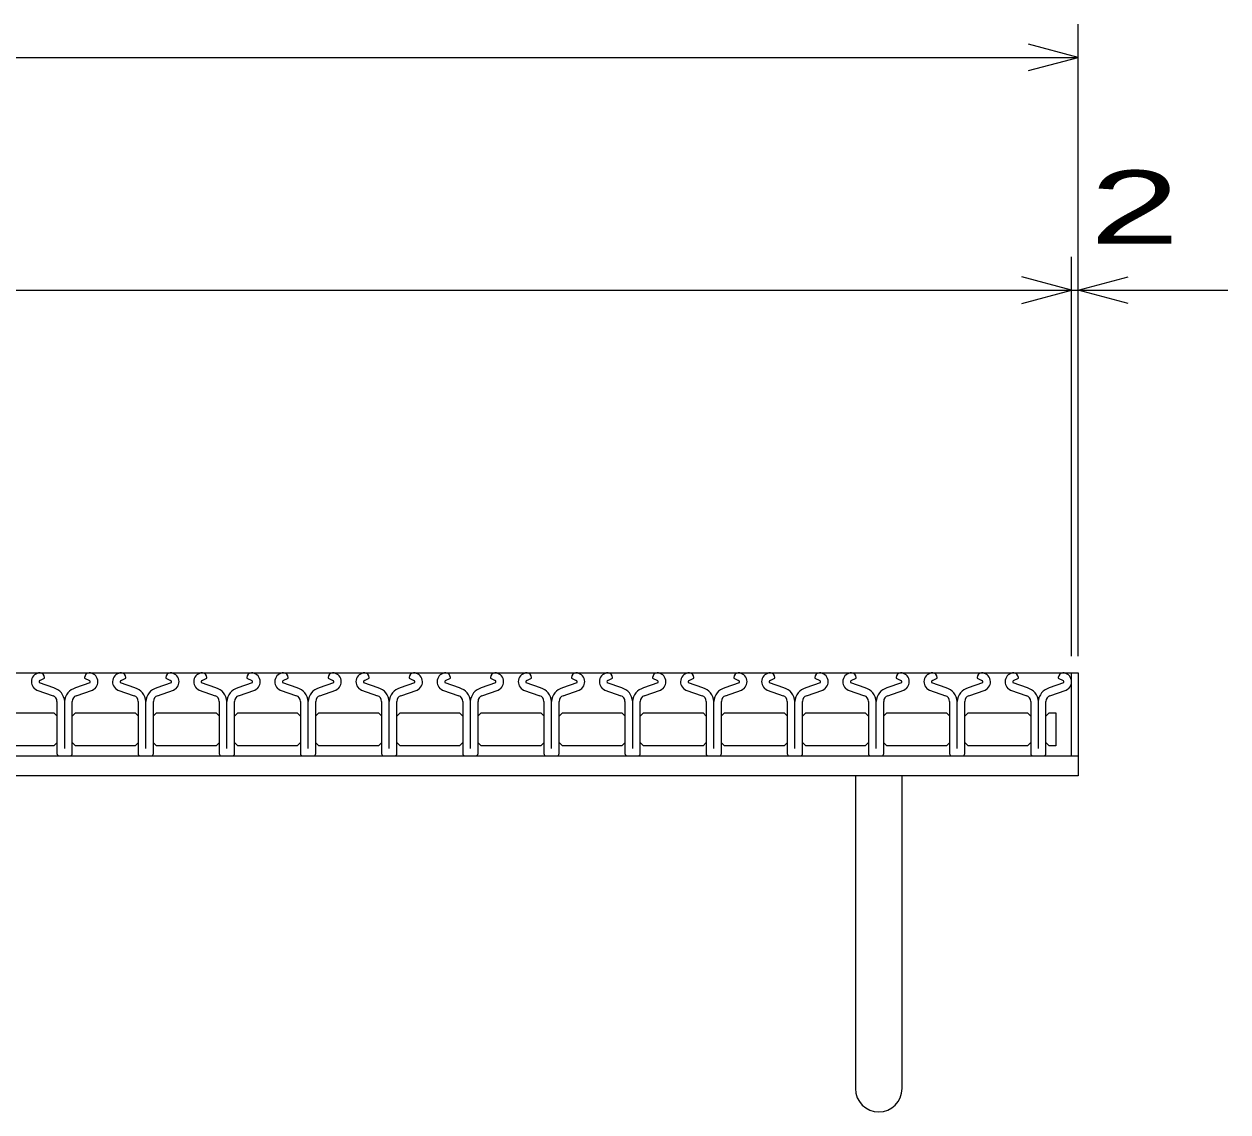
# Model space of a CAD drawing. Units: millimetres, scale not verified. Extents: x -1820 to 1731, y -1282 to 1054.
# Drawn here: x -738 to -376, y -594 to -267 of the extents above; entities that cross this region are included whole.
import ezdxf
from ezdxf.enums import TextEntityAlignment as Align

# ---------------------------------------------------------------- set-up
doc = ezdxf.new("R2010")
doc.units = ezdxf.units.MM
doc.header["$LTSCALE"] = 10
for name, color, linetype, lineweight in [('16', 3, 'Continuous', 25), ('19', 6, 'Continuous', 25), ('22', 2, 'Continuous', 25)]:
    doc.layers.add(name, color=color, linetype=linetype, lineweight=lineweight)
doc.styles.add('ベクトル', font='')
doc.styles.get('ベクトル').set_extended_font_data('ベクトル')

msp = doc.modelspace()

# ---------------------------------------------------------------- linework, layer by layer
at = {"layer": '16'}
for p, q in [((-1419, -462), (-423, -462)), ((-423, -487), (-423, -462)), ((-729.1, -466.53), (-733.42, -465.01)), ((-733.26, -464.31), (-731.82, -463.61)), ((-731.82, -463.61), (-731.82, -463.38)), ((-718.2, -465.01), (-722.52, -466.53)), ((-719.8, -463.38), (-719.8, -463.61)), ((-719.8, -463.61), (-718.36, -464.31)), ((-704.7, -466.53), (-709.02, -465.01)), ((-708.86, -464.31), (-707.42, -463.61)), ((-707.42, -463.61), (-707.42, -463.38)), ((-693.8, -465.01), (-698.12, -466.53)), ((-695.4, -463.38), (-695.4, -463.61)), ((-695.4, -463.61), (-693.96, -464.31)), ((-680.3, -466.53), (-684.62, -465.01)), ((-684.46, -464.31), (-683.02, -463.61)), ((-683.02, -463.61), (-683.02, -463.38)), ((-669.4, -465.01), (-673.72, -466.53)), ((-671, -463.38), (-671, -463.61)), ((-671, -463.61), (-669.56, -464.31)), ((-655.9, -466.53), (-660.22, -465.01)), ((-660.06, -464.31), (-658.62, -463.61)), ((-658.62, -463.61), (-658.62, -463.38)), ((-645, -465.01), (-649.32, -466.53)), ((-646.6, -463.38), (-646.6, -463.61)), ((-646.6, -463.61), (-645.16, -464.31)), ((-631.5, -466.53), (-635.82, -465.01)), ((-635.66, -464.31), (-634.22, -463.61)), ((-634.22, -463.61), (-634.22, -463.38)), ((-620.6, -465.01), (-624.92, -466.53)), ((-622.2, -463.38), (-622.2, -463.61)), ((-622.2, -463.61), (-620.76, -464.31)), ((-607.1, -466.53), (-611.42, -465.01)), ((-611.26, -464.31), (-609.82, -463.61)), ((-609.82, -463.61), (-609.82, -463.38)), ((-596.2, -465.01), (-600.52, -466.53)), ((-597.8, -463.38), (-597.8, -463.61)), ((-597.8, -463.61), (-596.36, -464.31)), ((-582.7, -466.53), (-587.02, -465.01)), ((-586.86, -464.31), (-585.42, -463.61)), ((-585.42, -463.61), (-585.42, -463.38)), ((-571.8, -465.01), (-576.12, -466.53)), ((-573.4, -463.38), (-573.4, -463.61)), ((-573.4, -463.61), (-571.96, -464.31)), ((-558.3, -466.53), (-562.62, -465.01)), ((-562.46, -464.31), (-561.02, -463.61)), ((-561.02, -463.61), (-561.02, -463.38)), ((-547.4, -465.01), (-551.72, -466.53)), ((-549, -463.38), (-549, -463.61)), ((-549, -463.61), (-547.56, -464.31)), ((-533.9, -466.53), (-538.22, -465.01)), ((-538.06, -464.31), (-536.62, -463.61)), ((-536.62, -463.61), (-536.62, -463.38)), ((-523, -465.01), (-527.32, -466.53)), ((-524.6, -463.38), (-524.6, -463.61)), ((-524.6, -463.61), (-523.16, -464.31)), ((-509.5, -466.53), (-513.82, -465.01)), ((-513.66, -464.31), (-512.22, -463.61)), ((-512.22, -463.61), (-512.22, -463.38)), ((-498.6, -465.01), (-502.92, -466.53)), ((-500.2, -463.38), (-500.2, -463.61)), ((-500.2, -463.61), (-498.76, -464.31)), ((-485.1, -466.53), (-489.42, -465.01)), ((-489.26, -464.31), (-487.82, -463.61)), ((-487.82, -463.61), (-487.82, -463.38)), ((-474.2, -465.01), (-478.52, -466.53)), ((-475.8, -463.38), (-475.8, -463.61)), ((-475.8, -463.61), (-474.36, -464.31)), ((-460.7, -466.53), (-465.02, -465.01)), ((-464.86, -464.31), (-463.42, -463.61)), ((-463.42, -463.61), (-463.42, -463.38)), ((-449.8, -465.01), (-454.12, -466.53)), ((-451.4, -463.38), (-451.4, -463.61)), ((-451.4, -463.61), (-449.96, -464.31)), ((-436.3, -466.53), (-440.62, -465.01)), ((-440.46, -464.31), (-439.02, -463.61)), ((-439.02, -463.61), (-439.02, -463.38)), ((-425.4, -465.01), (-429.72, -466.53)), ((-427, -463.38), (-427, -463.61)), ((-427, -463.61), (-425.56, -464.31)), ((-734.18, -467.18), (-729.31, -468.89)), ((-728.11, -470.59), (-728.11, -486.31)), ((-723.51, -486.31), (-723.51, -470.59)), ((-722.31, -468.89), (-717.44, -467.18)), ((-709.78, -467.18), (-704.91, -468.89)), ((-703.71, -470.59), (-703.71, -486.31)), ((-699.11, -486.31), (-699.11, -470.59)), ((-697.91, -468.89), (-693.04, -467.18)), ((-685.38, -467.18), (-680.51, -468.89)), ((-679.31, -470.59), (-679.31, -486.31)), ((-674.71, -486.31), (-674.71, -470.59)), ((-673.51, -468.89), (-668.64, -467.18)), ((-660.98, -467.18), (-656.11, -468.89)), ((-654.91, -470.59), (-654.91, -486.31)), ((-650.31, -486.31), (-650.31, -470.59)), ((-649.11, -468.89), (-644.24, -467.18)), ((-636.58, -467.18), (-631.71, -468.89)), ((-630.51, -470.59), (-630.51, -486.31)), ((-625.91, -486.31), (-625.91, -470.59)), ((-624.71, -468.89), (-619.84, -467.18)), ((-612.18, -467.18), (-607.31, -468.89)), ((-606.11, -470.59), (-606.11, -486.31)), ((-601.51, -486.31), (-601.51, -470.59)), ((-600.31, -468.89), (-595.44, -467.18)), ((-587.78, -467.18), (-582.91, -468.89)), ((-581.71, -470.59), (-581.71, -486.31)), ((-577.11, -486.31), (-577.11, -470.59)), ((-575.91, -468.89), (-571.04, -467.18)), ((-563.38, -467.18), (-558.51, -468.89)), ((-557.31, -470.59), (-557.31, -486.31)), ((-552.71, -486.31), (-552.71, -470.59)), ((-551.51, -468.89), (-546.64, -467.18)), ((-538.98, -467.18), (-534.11, -468.89)), ((-532.91, -470.59), (-532.91, -486.31)), ((-528.31, -486.31), (-528.31, -470.59)), ((-527.11, -468.89), (-522.24, -467.18)), ((-514.58, -467.18), (-509.71, -468.89)), ((-508.51, -470.59), (-508.51, -486.31)), ((-503.91, -486.31), (-503.91, -470.59)), ((-502.71, -468.89), (-497.84, -467.18)), ((-490.18, -467.18), (-485.31, -468.89)), ((-484.11, -470.59), (-484.11, -486.31)), ((-479.51, -486.31), (-479.51, -470.59)), ((-478.31, -468.89), (-473.44, -467.18)), ((-465.78, -467.18), (-460.91, -468.89)), ((-459.71, -470.59), (-459.71, -486.31)), ((-455.11, -486.31), (-455.11, -470.59)), ((-453.91, -468.89), (-449.04, -467.18)), ((-441.38, -467.18), (-436.51, -468.89)), ((-435.31, -470.59), (-435.31, -486.31)), ((-430.71, -486.31), (-430.71, -470.59)), ((-429.51, -468.89), (-424.64, -467.18)), ((-746.95, -474), (-729.05, -474)), ((-729.05, -474), (-728.05, -475)), ((-725.8, -484.71), (-725.8, -470.64)), ((-723.55, -475), (-722.55, -474)), ((-722.55, -474), (-704.65, -474)), ((-704.65, -474), (-703.65, -475)), ((-701.4, -484.71), (-701.4, -470.64)), ((-699.15, -475), (-698.15, -474)), ((-698.15, -474), (-680.25, -474)), ((-680.25, -474), (-679.25, -475)), ((-677, -484.71), (-677, -470.64)), ((-674.75, -475), (-673.75, -474)), ((-673.75, -474), (-655.85, -474)), ((-655.85, -474), (-654.85, -475)), ((-652.6, -484.71), (-652.6, -470.64)), ((-650.35, -475), (-649.35, -474)), ((-649.35, -474), (-631.45, -474)), ((-631.45, -474), (-630.45, -475)), ((-628.2, -484.71), (-628.2, -470.64)), ((-625.95, -475), (-624.95, -474)), ((-624.95, -474), (-607.05, -474)), ((-607.05, -474), (-606.05, -475)), ((-603.8, -484.71), (-603.8, -470.64)), ((-601.55, -475), (-600.55, -474)), ((-600.55, -474), (-582.65, -474)), ((-582.65, -474), (-581.65, -475)), ((-579.4, -484.71), (-579.4, -470.64)), ((-577.15, -475), (-576.15, -474)), ((-576.15, -474), (-558.25, -474)), ((-558.25, -474), (-557.25, -475)), ((-555, -484.71), (-555, -470.64)), ((-552.75, -475), (-551.75, -474)), ((-551.75, -474), (-533.85, -474)), ((-533.85, -474), (-532.85, -475)), ((-530.6, -484.71), (-530.6, -470.64)), ((-528.35, -475), (-527.35, -474)), ((-527.35, -474), (-509.45, -474)), ((-509.45, -474), (-508.45, -475)), ((-506.2, -484.71), (-506.2, -470.64)), ((-503.95, -475), (-502.95, -474)), ((-502.95, -474), (-485.05, -474)), ((-485.05, -474), (-484.05, -475)), ((-481.8, -484.71), (-481.8, -470.64)), ((-479.55, -475), (-478.55, -474)), ((-478.55, -474), (-460.65, -474)), ((-460.65, -474), (-459.65, -475)), ((-457.4, -484.71), (-457.4, -470.64)), ((-455.15, -475), (-454.15, -474)), ((-454.15, -474), (-436.25, -474)), ((-436.25, -474), (-435.25, -475)), ((-433, -484.71), (-433, -470.64)), ((-430.75, -475), (-429.75, -474)), ((-429.75, -474), (-427.75, -474)), ((-427.75, -474), (-427.75, -484)), ((-729.05, -484), (-746.95, -484)), ((-728.05, -483), (-729.05, -484)), ((-722.55, -484), (-723.55, -483)), ((-704.65, -484), (-722.55, -484)), ((-703.65, -483), (-704.65, -484)), ((-698.15, -484), (-699.15, -483)), ((-680.25, -484), (-698.15, -484)), ((-679.25, -483), (-680.25, -484)), ((-673.75, -484), (-674.75, -483)), ((-655.85, -484), (-673.75, -484)), ((-654.85, -483), (-655.85, -484)), ((-649.35, -484), (-650.35, -483)), ((-631.45, -484), (-649.35, -484)), ((-630.45, -483), (-631.45, -484)), ((-624.95, -484), (-625.95, -483)), ((-607.05, -484), (-624.95, -484)), ((-606.05, -483), (-607.05, -484)), ((-600.55, -484), (-601.55, -483)), ((-582.65, -484), (-600.55, -484)), ((-581.65, -483), (-582.65, -484)), ((-576.15, -484), (-577.15, -483)), ((-558.25, -484), (-576.15, -484)), ((-557.25, -483), (-558.25, -484)), ((-551.75, -484), (-552.75, -483)), ((-533.85, -484), (-551.75, -484)), ((-532.85, -483), (-533.85, -484)), ((-527.35, -484), (-528.35, -483)), ((-509.45, -484), (-527.35, -484)), ((-508.45, -483), (-509.45, -484)), ((-502.95, -484), (-503.95, -483)), ((-485.05, -484), (-502.95, -484)), ((-484.05, -483), (-485.05, -484)), ((-478.55, -484), (-479.55, -483)), ((-460.65, -484), (-478.55, -484)), ((-459.65, -483), (-460.65, -484)), ((-454.15, -484), (-455.15, -483)), ((-436.25, -484), (-454.15, -484)), ((-435.25, -483), (-436.25, -484)), ((-429.75, -484), (-430.75, -483)), ((-427.75, -484), (-429.75, -484)), ((-1419, -487), (-423, -487)), ((-727.41, -487.01), (-724.21, -487.01)), ((-703.01, -487.01), (-699.81, -487.01)), ((-678.61, -487.01), (-675.41, -487.01)), ((-654.21, -487.01), (-651.01, -487.01)), ((-629.81, -487.01), (-626.61, -487.01)), ((-605.41, -487.01), (-602.21, -487.01)), ((-581.01, -487.01), (-577.81, -487.01)), ((-556.61, -487.01), (-553.41, -487.01)), ((-532.21, -487.01), (-529.01, -487.01)), ((-507.81, -487.01), (-504.61, -487.01)), ((-483.41, -487.01), (-480.21, -487.01)), ((-459.01, -487.01), (-455.81, -487.01)), ((-434.61, -487.01), (-431.41, -487.01))]:
    msp.add_line(p, q, dxfattribs=at)
for centre, radius, start, end in [((-733.11, -464.7), 2.7, 90.98, 246.68), ((-733.27, -463.45), 1.45, 2.5, 85.55), ((-718.35, -463.45), 1.45, 94.45, 177.5), ((-718.51, -464.7), 2.7, 293.32, 89.02), ((-708.71, -464.7), 2.7, 90.98, 246.68), ((-708.87, -463.45), 1.45, 2.5, 85.55), ((-693.95, -463.45), 1.45, 94.45, 177.5), ((-694.11, -464.7), 2.7, 293.32, 89.02), ((-684.31, -464.7), 2.7, 90.98, 246.68), ((-684.47, -463.45), 1.45, 2.5, 85.55), ((-669.55, -463.45), 1.45, 94.45, 177.5), ((-669.71, -464.7), 2.7, 293.32, 89.02), ((-659.91, -464.7), 2.7, 90.98, 246.68), ((-660.07, -463.45), 1.45, 2.5, 85.55), ((-645.15, -463.45), 1.45, 94.45, 177.5), ((-645.31, -464.7), 2.7, 293.32, 89.02), ((-635.51, -464.7), 2.7, 90.98, 246.68), ((-635.67, -463.45), 1.45, 2.5, 85.55), ((-620.75, -463.45), 1.45, 94.45, 177.5), ((-620.91, -464.7), 2.7, 293.32, 89.02), ((-611.11, -464.7), 2.7, 90.98, 246.68), ((-611.27, -463.45), 1.45, 2.5, 85.55), ((-596.35, -463.45), 1.45, 94.45, 177.5), ((-596.51, -464.7), 2.7, 293.32, 89.02), ((-586.71, -464.7), 2.7, 90.98, 246.68), ((-586.87, -463.45), 1.45, 2.5, 85.55), ((-571.95, -463.45), 1.45, 94.45, 177.5), ((-572.11, -464.7), 2.7, 293.32, 89.02), ((-562.31, -464.7), 2.7, 90.98, 246.68), ((-562.47, -463.45), 1.45, 2.5, 85.55), ((-547.55, -463.45), 1.45, 94.45, 177.5), ((-547.71, -464.7), 2.7, 293.32, 89.02), ((-537.91, -464.7), 2.7, 90.98, 246.68), ((-538.07, -463.45), 1.45, 2.5, 85.55), ((-523.15, -463.45), 1.45, 94.45, 177.5), ((-523.31, -464.7), 2.7, 293.32, 89.02), ((-513.51, -464.7), 2.7, 90.98, 246.68), ((-513.67, -463.45), 1.45, 2.5, 85.55), ((-498.75, -463.45), 1.45, 94.45, 177.5), ((-498.91, -464.7), 2.7, 293.32, 89.02), ((-489.11, -464.7), 2.7, 90.98, 246.68), ((-489.27, -463.45), 1.45, 2.5, 85.55), ((-474.35, -463.45), 1.45, 94.45, 177.5), ((-474.51, -464.7), 2.7, 293.32, 89.02), ((-464.71, -464.7), 2.7, 90.98, 246.68), ((-464.87, -463.45), 1.45, 2.5, 85.55), ((-449.95, -463.45), 1.45, 94.45, 177.5), ((-450.11, -464.7), 2.7, 293.32, 89.02), ((-440.31, -464.7), 2.7, 90.98, 246.68), ((-440.47, -463.45), 1.45, 2.5, 85.55), ((-425.55, -463.45), 1.45, 94.45, 177.5), ((-425.71, -464.7), 2.7, 293.32, 89.02), ((-733.09, -464.72), 0.44, 111.91, 222.33), ((-730.39, -470.94), 4.6, 3.78, 73.7), ((-721.23, -470.94), 4.6, 106.3, 176.22), ((-718.53, -464.72), 0.44, 317.67, 68.09), ((-708.69, -464.72), 0.44, 111.91, 222.33), ((-705.99, -470.94), 4.6, 3.78, 73.7), ((-696.83, -470.94), 4.6, 106.3, 176.22), ((-694.13, -464.72), 0.44, 317.67, 68.09), ((-684.29, -464.72), 0.44, 111.91, 222.33), ((-681.59, -470.94), 4.6, 3.78, 73.7), ((-672.43, -470.94), 4.6, 106.3, 176.22), ((-669.73, -464.72), 0.44, 317.67, 68.09), ((-659.89, -464.72), 0.44, 111.91, 222.33), ((-657.19, -470.94), 4.6, 3.78, 73.7), ((-648.03, -470.94), 4.6, 106.3, 176.22), ((-645.33, -464.72), 0.44, 317.67, 68.09), ((-635.49, -464.72), 0.44, 111.91, 222.33), ((-632.79, -470.94), 4.6, 3.78, 73.7), ((-623.63, -470.94), 4.6, 106.3, 176.22), ((-620.93, -464.72), 0.44, 317.67, 68.09), ((-611.09, -464.72), 0.44, 111.91, 222.33), ((-608.39, -470.94), 4.6, 3.78, 73.7), ((-599.23, -470.94), 4.6, 106.3, 176.22), ((-596.53, -464.72), 0.44, 317.67, 68.09), ((-586.69, -464.72), 0.44, 111.91, 222.33), ((-583.99, -470.94), 4.6, 3.78, 73.7), ((-574.83, -470.94), 4.6, 106.3, 176.22), ((-572.13, -464.72), 0.44, 317.67, 68.09), ((-562.29, -464.72), 0.44, 111.91, 222.33), ((-559.59, -470.94), 4.6, 3.78, 73.7), ((-550.43, -470.94), 4.6, 106.3, 176.22), ((-547.73, -464.72), 0.44, 317.67, 68.09), ((-537.89, -464.72), 0.44, 111.91, 222.33), ((-535.19, -470.94), 4.6, 3.78, 73.7), ((-526.03, -470.94), 4.6, 106.3, 176.22), ((-523.33, -464.72), 0.44, 317.67, 68.09), ((-513.49, -464.72), 0.44, 111.91, 222.33), ((-510.79, -470.94), 4.6, 3.78, 73.7), ((-501.63, -470.94), 4.6, 106.3, 176.22), ((-498.93, -464.72), 0.44, 317.67, 68.09), ((-489.09, -464.72), 0.44, 111.91, 222.33), ((-486.39, -470.94), 4.6, 3.78, 73.7), ((-477.23, -470.94), 4.6, 106.3, 176.22), ((-474.53, -464.72), 0.44, 317.67, 68.09), ((-464.69, -464.72), 0.44, 111.91, 222.33), ((-461.99, -470.94), 4.6, 3.78, 73.7), ((-452.83, -470.94), 4.6, 106.3, 176.22), ((-450.13, -464.72), 0.44, 317.67, 68.09), ((-440.29, -464.72), 0.44, 111.91, 222.33), ((-437.59, -470.94), 4.6, 3.78, 73.7), ((-428.43, -470.94), 4.6, 106.3, 176.22), ((-425.73, -464.72), 0.44, 317.67, 68.09), ((-729.91, -470.59), 1.8, 0, 70.58), ((-721.71, -470.59), 1.8, 109.42, 180), ((-705.51, -470.59), 1.8, 0, 70.58), ((-697.31, -470.59), 1.8, 109.42, 180), ((-681.11, -470.59), 1.8, 0, 70.58), ((-672.91, -470.59), 1.8, 109.42, 180), ((-656.71, -470.59), 1.8, 0, 70.58), ((-648.51, -470.59), 1.8, 109.42, 180), ((-632.31, -470.59), 1.8, 0, 70.58), ((-624.11, -470.59), 1.8, 109.42, 180), ((-607.91, -470.59), 1.8, 0, 70.58), ((-599.71, -470.59), 1.8, 109.42, 180), ((-583.51, -470.59), 1.8, 0, 70.58), ((-575.31, -470.59), 1.8, 109.42, 180), ((-559.11, -470.59), 1.8, 0, 70.58), ((-550.91, -470.59), 1.8, 109.42, 180), ((-534.71, -470.59), 1.8, 0, 70.58), ((-526.51, -470.59), 1.8, 109.42, 180), ((-510.31, -470.59), 1.8, 0, 70.58), ((-502.11, -470.59), 1.8, 109.42, 180), ((-485.91, -470.59), 1.8, 0, 70.58), ((-477.71, -470.59), 1.8, 109.42, 180), ((-461.51, -470.59), 1.8, 0, 70.58), ((-453.31, -470.59), 1.8, 109.42, 180), ((-437.11, -470.59), 1.8, 0, 70.58), ((-428.91, -470.59), 1.8, 109.42, 180), ((-727.41, -486.31), 0.7, 180, 270), ((-724.21, -486.31), 0.7, 270, 0), ((-703.01, -486.31), 0.7, 180, 270), ((-699.81, -486.31), 0.7, 270, 0), ((-678.61, -486.31), 0.7, 180, 270), ((-675.41, -486.31), 0.7, 270, 0), ((-654.21, -486.31), 0.7, 180, 270), ((-651.01, -486.31), 0.7, 270, 0), ((-629.81, -486.31), 0.7, 180, 270), ((-626.61, -486.31), 0.7, 270, 0), ((-605.41, -486.31), 0.7, 180, 270), ((-602.21, -486.31), 0.7, 270, 0), ((-581.01, -486.31), 0.7, 180, 270), ((-577.81, -486.31), 0.7, 270, 0), ((-556.61, -486.31), 0.7, 180, 270), ((-553.41, -486.31), 0.7, 270, 0), ((-532.21, -486.31), 0.7, 180, 270), ((-529.01, -486.31), 0.7, 270, 0), ((-507.81, -486.31), 0.7, 180, 270), ((-504.61, -486.31), 0.7, 270, 0), ((-483.41, -486.31), 0.7, 180, 270), ((-480.21, -486.31), 0.7, 270, 0), ((-459.01, -486.31), 0.7, 180, 270), ((-455.81, -486.31), 0.7, 270, 0), ((-434.61, -486.31), 0.7, 180, 270), ((-431.41, -486.31), 0.7, 270, 0)]:
    msp.add_arc(centre, radius, start, end, dxfattribs=at)
at = {"layer": '19'}
for p, q in [((-423, -462), (-421, -462)), ((-421, -462), (-421, -487)), ((-1421, -487), (-421, -487)), ((-421, -487), (-421, -493)), ((-421, -493), (-1421, -493)), ((-488, -493), (-488, -587)), ((-474, -587), (-474, -493))]:
    msp.add_line(p, q, dxfattribs=at)
msp.add_arc((-481, -587), 7, 180, 0, dxfattribs=at)
at = {"layer": '22', "color": 4}
for p, q in [((-421, -457), (-421, -267)), ((-421, -277), (-436, -273)), ((-1421, -277), (-421, -277)), ((-436, -281), (-421, -277)), ((-423, -457), (-423, -337)), ((-421, -457), (-421, -337)), ((-423, -347), (-438, -343)), ((-421, -347), (-406, -343)), ((-1419, -347), (-423, -347)), ((-438, -351), (-423, -347)), ((-423, -347), (-421, -347)), ((-406, -351), (-421, -347)), ((-421, -347), (-376, -347))]:
    msp.add_line(p, q, dxfattribs=at)

# ---------------------------------------------------------------- texts
at = {"layer": '22', "style": 'ベクトル', "width": 1.65}
msp.add_text(' 2 ', height=21.99, dxfattribs=at).set_placement((-431, -322), align=Align.MIDDLE_LEFT)

doc.saveas('drawing.dxf')
